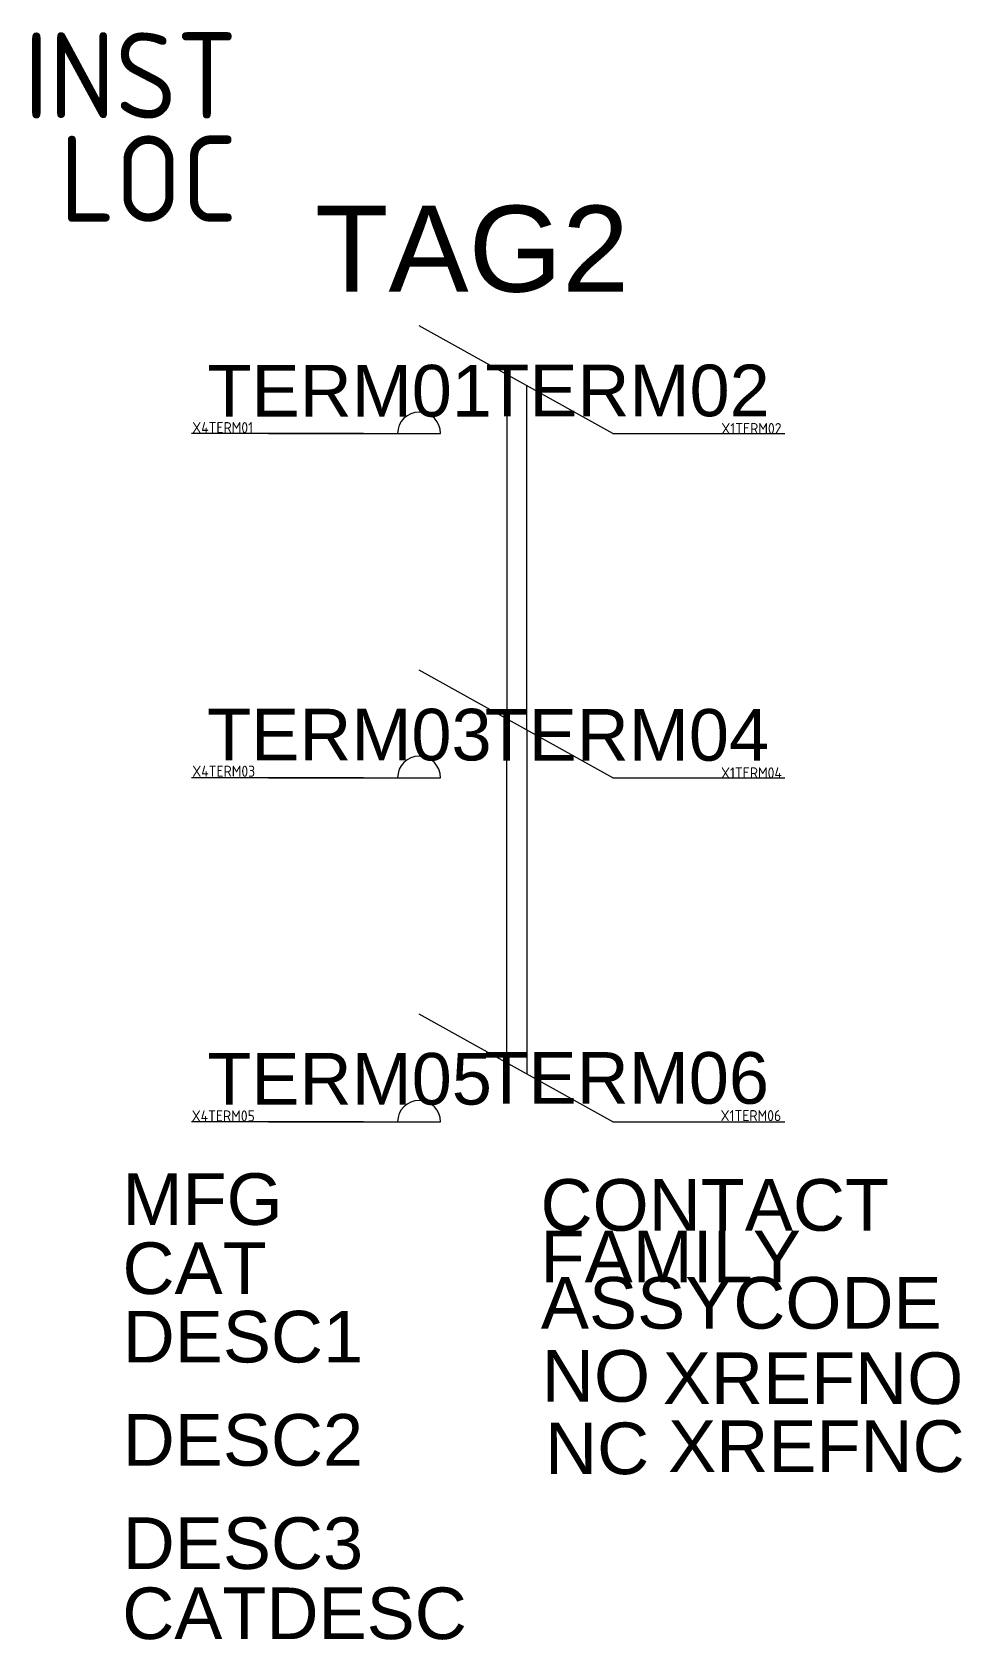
# Model space of a CAD drawing. Header units: millimetres. Extents: x -18.1 to 8.9, y -16.5 to 30.2.
import ezdxf
from ezdxf.enums import TextEntityAlignment as Align

# ---------------------------------------------------------------- set-up
doc = ezdxf.new("R2010")
doc.units = ezdxf.units.MM
doc.styles.get("Standard").update_dxf_attribs({"font": 'ARIAL.TTF'})
doc.styles.add('WD_IEC', font='ISOCP2.shx', dxfattribs={"width": 0.9, "height": 4})

msp = doc.modelspace()

# ---------------------------------------------------------------- linework, layer by layer
for p, q in [((-1.26, 18.5), (-6.885, 21.625)), ((-4.34, 20.211), (-4.342, 0.212)), ((-3.768, 19.893), (-3.76, -0.111)), ((-8.5, 18.5), (-13.5, 18.5)), ((-11.26, 18.5), (-6.26, 18.5)), ((-1.26, 18.5), (3.74, 18.5)), ((-1.26, 8.5), (-6.885, 11.625)), ((-8.5, 8.5), (-13.5, 8.5)), ((-11.26, 8.5), (-6.26, 8.5)), ((-1.26, 8.5), (3.74, 8.5)), ((-1.26, -1.5), (-6.885, 1.625)), ((-8.5, -1.5), (-13.5, -1.5)), ((-11.26, -1.5), (-6.26, -1.5)), ((-1.26, -1.5), (3.74, -1.5))]:
    msp.add_line(p, q)
for centre in [(-6.885, 18.5), (-6.885, 8.5), (-6.885, -1.5)]:
    msp.add_arc(centre, 0.625, 0, 180)

# ---------------------------------------------------------------- texts
at = {"style": 'WD_IEC', "flags": 1}
for tag, height, p in [('INST', 2.5, (-12.171, 27.653)), ('LOC', 2.5, (-12.171, 24.653)), ('X1TERM02', 0.32, (3.643, 18.485)), ('X1TERM04', 0.32, (3.654, 8.48)), ('X1TERM06', 0.32, (3.634, -1.478))]:
    msp.add_attdef(tag, text='', height=height, dxfattribs=at).set_placement(p, align=Align.RIGHT)
for tag, p, s, height in [('TAG2', (-9.908, 22.62), 'K', 2.5), ('TERM01', (-13.035, 18.994), '1', 1.5), ('TERM03', (-13.045, 9.002), '3', 1.5), ('TERM05', (-13.037, -0.998), '5', 1.5)]:
    msp.add_attdef(tag, p, s, height=height)
for tag, text, p in [('TERM02', '2', (3.303, 19.001)), ('TERM04', '4', (3.283, 8.994)), ('TERM06', '6', (3.28, -0.973))]:
    msp.add_attdef(tag, text=text, height=1.5).set_placement(p, align=Align.RIGHT)
for tag, p in [('X4TERM01', (-13.477, 18.512)), ('X4TERM03', (-13.475, 8.529)), ('X4TERM05', (-13.492, -1.486))]:
    msp.add_attdef(tag, p, '', height=0.32, dxfattribs=at)
for tag, p, s, flags in [('MFG', (-15.505, -4.493), '', 9), ('CONTACT', (-3.358, -4.663), 'NO', 1), ('FAMILY', (-3.358, -6.163), 'MS_ACKO', 1), ('CAT', (-15.505, -6.501), '', 9), ('ASSYCODE', (-3.347, -7.508), '', 1), ('DESC1', (-15.499, -8.49), '', 1), ('NO', (-3.318, -9.632), 'NO', 1), ('XREFNO', (0.195, -9.697), '', 1), ('DESC2', (-15.499, -11.49), '', 1), ('NC', (-3.228, -11.735), 'NC', 1), ('XREFNC', (0.35, -11.67), '', 1), ('DESC3', (-15.499, -14.49), '', 1), ('CATDESC', (-15.512, -16.528), '', 1)]:
    msp.add_attdef(tag, p, s, height=1.5, dxfattribs=dict(flags=flags))

doc.saveas('drawing.dxf')
